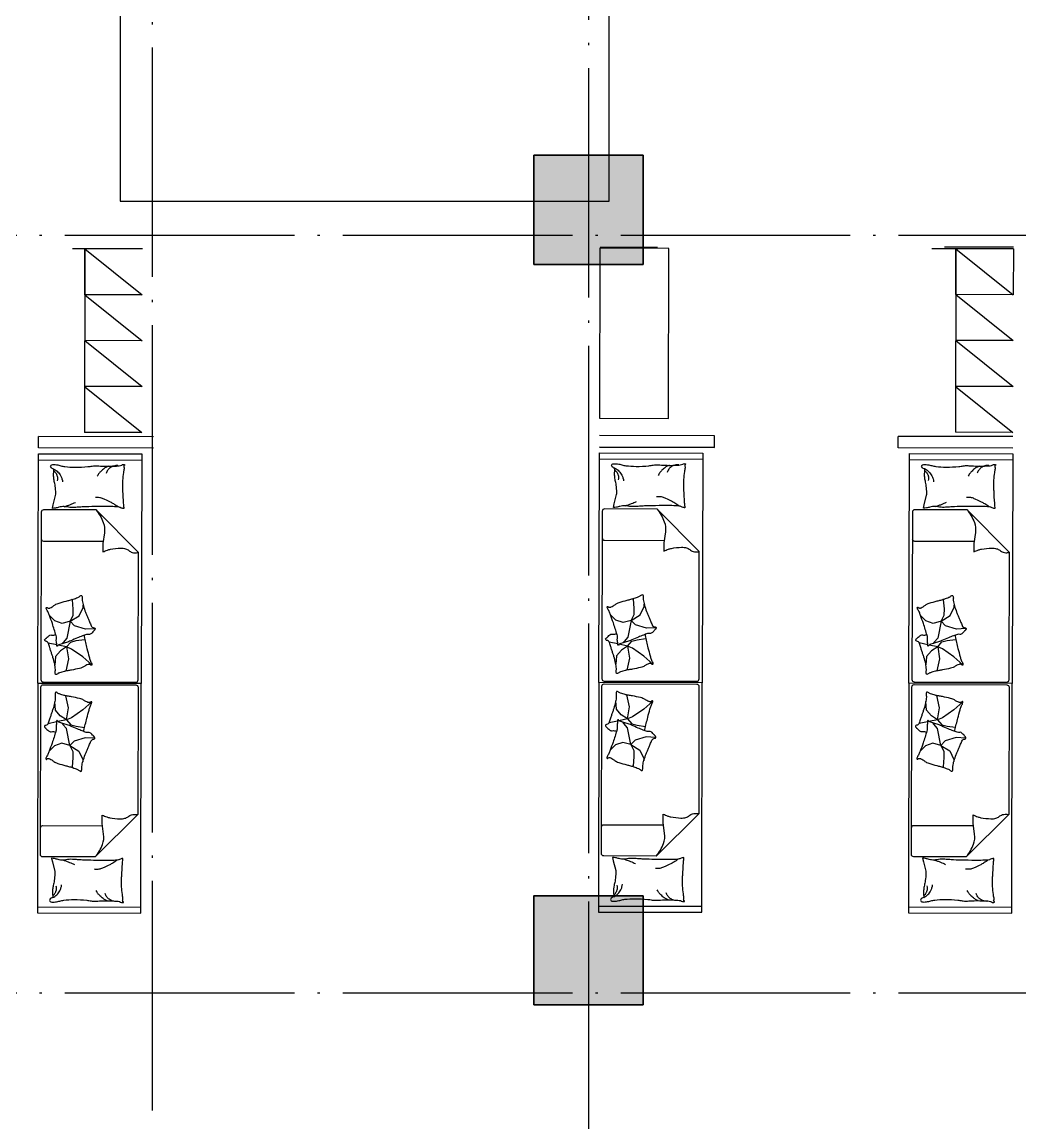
# Model space of a CAD drawing. Extents: x 39238 to 748440, y -374049 to 522939.
# Drawn here: x 110939 to 119630, y 199116 to 208707 of the extents above; entities that cross this region are included whole.
import ezdxf

# ---------------------------------------------------------------- set-up
doc = ezdxf.new("R2010")
doc.units = 0
doc.header["$LTSCALE"] = 1000
doc.header["$MEASUREMENT"] = 0
doc.linetypes.add('DOTE', pattern=[2.42, 2, -0.2, 0.02, -0.2])
for name, color, linetype in [('DOTE', 1, 'DOTE'), ('LVTRY', 6, 'Continuous'), ('WALL', 2, 'Continuous'), ('家具', 8, 'Continuous')]:
    doc.layers.add(name, color=color, linetype=linetype)
doc.layers.add('砼柱', color=2, linetype='Continuous', lineweight=35)
doc.styles.add('DIM_FONT', font='simplex_.ttf', dxfattribs={"width": 0.7, "bigfont": 'GBCBIG'})

# ---------------------------------------------------------------- blocks, each defined once
blk = doc.blocks.new('M_C55HKH')
for p, q in [((0, -52.4), (900, -52.4)), ((25.8, -508.5), (25.8, -1967.8)), ((502.6, -488.5), (45.8, -488.5)), ((502.6, -488.5), (871.6, -858.3)), ((45.8, -761.1), (564.4, -761.1)), ((871.6, -1967.8), (871.6, -858.3)), ((299.4, -1273), (294.5, -1270)), ((306.6, -1352.3), (299.4, -1273)), ((357, -1410.4), (393.4, -1337.5)), ((393.4, -1337.5), (392.3, -1318.1)), ((146.2, -1456.3), (99.8, -1409.5)), ((278.4, -1459.1), (304.8, -1407.4)), ((278.4, -1459.1), (357, -1410.4)), ((304.8, -1407.4), (306.6, -1352.3)), ((210.6, -1478.3), (146.2, -1456.3)), ((278.4, -1459.1), (210.6, -1478.3)), ((278.4, -1459.1), (251, -1605.9)), ((316.5, -1498.2), (278.4, -1459.1)), ((412.1, -1526.9), (316.5, -1498.2)), ((495.3, -1522.7), (412.1, -1526.9)), ((251, -1605.9), (218.9, -1643.3)), ((286.2, -1639.5), (333.2, -1627.5)), ((333.2, -1627.5), (405.4, -1617.7)), ((163.5, -1664.3), (88.8, -1648.6)), ((195.7, -1717.6), (153.5, -1766.5)), ((249.3, -1682.4), (175.1, -1666.8)), ((249.3, -1682.4), (195.7, -1717.6)), ((218.9, -1643.3), (211.2, -1652.3)), ((249.3, -1682.4), (286.2, -1639.5)), ((249.3, -1682.4), (266, -1787)), ((292.2, -1700.3), (249.3, -1682.4)), ((391.2, -1768.8), (292.2, -1700.3)), ((153.5, -1766.5), (147.3, -1840.5)), ((266, -1787), (242.8, -1892.3)), ((468.8, -1838.9), (391.2, -1768.8)), ((45.8, -1987.8), (851.6, -1987.8))]:
    blk.add_line(p, q)
blk.add_lwpolyline([(0, -2000), (0, 0), (900, 0), (900, -2000)], close=True)
for points in [[(135.1, -133.6, -0.263368), (107.1, -114.8, -0.494818), (116.3, -96.1, -0.049225), (134, -94.3, -0.036831), (157.6, -96.1, -0.031893), (195.6, -104.2, 0.035782), (229.5, -111.2, 0.032941), (319.2, -117.1, 0.026564), (430.4, -111.2, 0.017905), (467.9, -105.8, -0.033397), (488.1, -103.6, -0.03204), (525.2, -104.3, 0.018442), (589.5, -107.3, 0.010837), (654.3, -106.6, 0.014624), (702.2, -103.6, 0.111249), (724.7, -96.3, -0.153708), (741.6, -92.3, -0.076444), (749.1, -94, -0.215512), (751, -96.1, -0.585858), (748.4, -99.1, 0.363489), (743.5, -101.7, 0.191716), (743.4, -113.2, -0.129675), (745.4, -129.9, -0.01735), (742.4, -146.7, 0.019326), (739.8, -161.8, 0.018818), (733.1, -230.1, 0.021828), (732.2, -289.4, 0.006204), (733.6, -323.2, 0.001963), (739.8, -430.1, 0.028341), (744, -466.2, -0.117014), (743.5, -475.1, -0.36606), (742.1, -476.1, -0.03973), (728.5, -473.3, -0.048309), (714.7, -467.8, 0.062981), (704.1, -463.9, 0.04058), (680.7, -460.5, 0.014345), (613.9, -458.3, 0.005484), (488.5, -459, 0.007153), (392.3, -462, 0.008762), (349.8, -464.7, -0.008153), (304.1, -467.6, -0.06251), (247, -463.2, 0.078669), (201.4, -461.2, 0.047825), (179, -465.9, -0.034494), (148.2, -473.3, -0.023571), (122.9, -476.3, -0.510228), (121.9, -475.1), (129.4, -445.1), (150.1, -362.6, 0.073041), (152.1, -343, 0.023305), (146.3, -281.9, 0.018299), (142.3, -259, -0.01097), (134.9, -221, -0.042281), (132, -186.7, -0.027201), (134.9, -133.3)], [(133.4, -149.6, -0.05369), (147.6, -162.6, -0.070312), (155.7, -174.9, -0.015448), (159.5, -183.4, -0.013244), (163.2, -193.7, -0.082127), (166.2, -211.7, -0.064164), (163.2, -234.9)], [(134.9, -133.6, -0.077379), (169.7, -158.9, -0.077379), (195.2, -193.7, -0.047525), (205.1, -218.3, -0.047525), (210.2, -244.3)], [(608.9, -107.4, 0.027842), (585.2, -118, 0.048685), (572.6, -126.1, 0.023666), (544.7, -150.5, 0.031223), (525.7, -171.1, 0.046801), (520.6, -178.8, 0.023191), (512.5, -195.5)], [(690.9, -101.7, 0.088153), (656.4, -105.2, 0.088153), (625.2, -120.5, 0.077547), (603.6, -142.1, 0.077547), (589.5, -169.3)], [(694.7, -462, 0.016108), (655.8, -435.8, 0.024599), (629, -420.7, 0.009477), (579.9, -397.4, 0.015937), (550.1, -385.1, 0.072521), (533.7, -381.5, 0.033339), (497.5, -381.3)], [(225.5, -460.5, 0.009729), (252.8, -451.5, 0.009729), (279.7, -441.4, 0.007971), (301.4, -432.3, 0.007971), (322.9, -422.6)], [(502.6, -488.5, -0.085272), (565.9, -598.6, -0.124044), (575.2, -686.2), (561.5, -781.6), (563.3, -854.1)], [(563.3, -854.1, -0.027362), (601.8, -837.7, -0.040834), (628.9, -830.3, -0.038441), (716.6, -820.8, -0.076528), (760.7, -826.1, -0.103649), (788.2, -840.5, 0.093398), (818.4, -857, 0.072727), (840.5, -860.8, 0.052315), (871.6, -858.3)], [(400.3, -1581.4, 0.025626), (401.8, -1590.8, 0.0108), (426.4, -1696.7, 0.00456), (445.4, -1768.5, 0.01125), (454.1, -1797.4, 0.069394), (461.7, -1813.2, -0.079756), (468.1, -1827, -0.106399), (468.8, -1838.9, -0.328642), (465.8, -1841.8, -0.299547), (460.8, -1839.5, 0.189917), (454.1, -1834.5, 0.033518), (446, -1832.9, 0.075627), (442.4, -1833, 0.053489), (435.9, -1834.8, 0.017838), (417.6, -1843, 0.038394), (397.1, -1855.1, -0.059529), (383.5, -1862.4, -0.035943), (361.9, -1869, -0.011245), (291.4, -1883.8, -0.006203), (259.2, -1889.3, 0.010783), (240.6, -1892.7, 0.019485), (229.8, -1895.4, 0.005062), (188.4, -1907.7, 0.101392), (167.2, -1919.3, -0.223768), (156.1, -1922.3, -0.25558), (152.7, -1919.5, -0.081563), (149.7, -1906.7, -0.071805), (150.7, -1893, 0.069985), (151.8, -1879, 0.03546), (145.4, -1830.7, 0.029432), (130.3, -1774, 0.001554), (121.1, -1746.5, -0.00152), (111.6, -1718.4, -0.004735), (102.3, -1689.3, 0.00382), (90.8, -1653.2, 0.296001), (66.5, -1633.6, -0.649774), (60.7, -1615.9, -0.02319), (64.7, -1612.6, 0.0288), (67.9, -1609.9, 0.005727), (73, -1605.1, -0.004358), (79.6, -1598.7, -0.027528), (94.1, -1586.2, -0.046214), (103.8, -1580.2, -0.194121), (117.3, -1579, 0.133719), (136.6, -1579.7, 0.005779), (154.6, -1575.2, 0.008882)]]:
    blk.add_lwpolyline(points, format="xyb")
blk.add_lwpolyline([(345.4, -1251, 0.101392), (365.7, -1237.8, -0.223768), (376.5, -1234, -0.25558), (380.2, -1236.5, -0.081563), (384.2, -1249.1, -0.071805), (384.2, -1262.7, 0.069985), (384.1, -1276.8, 0.03546), (394.2, -1324.5, 0.029432), (413.7, -1379.8, 0.001554), (425, -1406.6, -0.00152), (436.5, -1433.9, -0.004735), (448, -1462.2, 0.00382), (462.3, -1497.3, 0.296001), (488, -1515, -0.649774), (495.1, -1532.2, -0.02319), (491.4, -1535.7, 0.0288), (488.4, -1538.7, 0.005727), (483.8, -1543.9, -0.004358), (477.7, -1550.8, -0.027528), (464.1, -1564.3, -0.046214), (454.9, -1571.1, -0.194121), (441.5, -1573.2, 0.133719), (422.3, -1574.1, 0.011505), (387.3, -1586.1, 0.008882), (342.6, -1603.5, 0.012426), (285.7, -1628.6, -0.033612), (264.2, -1636.9), (217.8, -1651.5), (182, -1662.8, 0.224341), (170.4, -1673.5, -0.722772), (163.3, -1673.1, -0.103513), (163.2, -1670, 0.053465), (163.5, -1664.3, 0.030109), (161.3, -1645.6, -0.031436), (159.2, -1627.7, -0.05324), (159.9, -1615.6, 0.05518), (160.5, -1603.9, 0.056271), (157, -1583.3, 0.0108), (124.3, -1479.6, 0.00456), (99.8, -1409.5, 0.01125), (89, -1381.3, 0.069394), (80.2, -1366.2, -0.079756), (72.8, -1352.9, -0.106399), (71.2, -1341.1, -0.328642), (73.9, -1337.9, -0.299547), (79.1, -1339.9, 0.189917), (86.1, -1344.3, 0.033518), (94.3, -1345.3, 0.075627), (98, -1345, 0.053489), (104.3, -1342.6, 0.017838), (121.9, -1333, 0.038394), (141.4, -1319.4, -0.059529), (154.4, -1311.1, -0.035943), (175.4, -1302.8, -0.011245), (244.6, -1282.8, -0.006203), (276.3, -1274.7, 0.010783), (294.5, -1270, 0.019485), (305.2, -1266.5, 0.005062)], format="xyb", close=True)
for centre, start, end in [((45.8, -508.5), 90, 180), ((45.8, -741.1), 180, 270), ((45.8, -1967.8), 180, 270), ((851.6, -1967.8), 270, 0)]:
    blk.add_arc(centre, 20, start, end)
at = {"style": 'DIM_FONT', "width": 0.8, "flags": 9}
for tag in ['YSIZE', 'XSIZE']:
    blk.add_attdef(tag, (0, 0), '', height=0.5, dxfattribs=at)
blk = doc.blocks.new('sde')
for p, q in [((193374.2, 243330.9), (193879, 243330.7)), ((193374.2, 243330.9), (193374.2, 242930.9)), ((193874.4, 243330.7), (193374.2, 242930.9)), ((193874.2, 242930.9), (193874.4, 243330.7)), ((193874.4, 243330.7), (193874.4, 241731.7)), ((193374.2, 242930.9), (193874.2, 242930.9)), ((193874.2, 242930.9), (193374.2, 242531.2)), ((193374, 242531.2), (193874.4, 242531.2)), ((193874.4, 242531.2), (193374.2, 242131.4)), ((193373.8, 242131.4), (193874.4, 242131.4)), ((193874.4, 242131.4), (193374.2, 241731.7)), ((193373.6, 241731.7), (193874.4, 241731.7)), ((193374.2, 241694.9), (194374.2, 241694.9)), ((194374.2, 241594.9), (194374.2, 241694.9)), ((195974.2, 241694.9), (196974.2, 241694.9)), ((195974.2, 241594.9), (195974.2, 241694.9)), ((193374.2, 241594.9), (194374.2, 241594.9)), ((193374.2, 241594.9), (194374.2, 241594.9)), ((195974.2, 241594.9), (196974.2, 241594.9)), ((196974.2, 241594.9), (195974.2, 241594.9))]:
    blk.add_line(p, q)
at = {"layer": 'LVTRY'}
blk.add_lwpolyline([(196974.7, 243327), (196974.7, 241846.3), (196374.7, 241846.3), (196374.7, 243327)], close=True, dxfattribs=at)
at = {"layer": 'WALL'}
blk.add_line((193674.1, 243330.9), (194083.9, 243330.4), dxfattribs=at)
at = {"layer": '家具', "xscale": -1, "rotation": 359.9999999533093}
for p in [(194274.2, 241544.9), (196974.2, 241544.9)]:
    blk.add_blockref('M_C55HKH', p, dxfattribs=at)
at = {"layer": '家具', "rotation": 179.9999999533093}
for p in [(194274.2, 237544.9), (196974.2, 237544.9)]:
    blk.add_blockref('M_C55HKH', p, dxfattribs=at)
blk = doc.blocks.new('fgtr')
h = blk.add_hatch(color=256)
h.paths.add_polyline_path([(537270.1, -370335.3), (536270.1, -370335.3), (536270.1, -371335.3), (537270.1, -371335.3)])
h.paths.add_polyline_path([(537220.1, -363885.3), (536270.1, -363885.3), (536270.1, -364835.3), (537220.1, -364835.3)])
h.paths.add_polyline_path([(536670.1, -360135.3), (535720.1, -360135.3), (535720.1, -361085.3), (536670.1, -361085.3)])
h.paths.add_polyline_path([(536670.1, -353635.3), (535670.1, -353635.3), (535670.1, -354635.3), (536670.1, -354635.3)])
h.paths.add_polyline_path([(533320.1, -370335.3), (532620.1, -370335.3), (532620.1, -371035.3), (533320.1, -371035.3)])
h.paths.add_polyline_path([(533320.1, -363885.3), (532620.1, -363885.3), (532620.1, -364585.3), (533320.1, -364585.3)])
h.paths.add_polyline_path([(537220.1, -322935.3), (536270.1, -322935.3), (536270.1, -323885.3), (537220.1, -323885.3)])
h.paths.add_polyline_path([(536670.1, -326685.3), (535720.1, -326685.3), (535720.1, -327635.3), (536670.1, -327635.3)])
h.paths.add_polyline_path([(536670.1, -333135.3), (535670.1, -333135.3), (535670.1, -334135.3), (536670.1, -334135.3)])
h.paths.add_polyline_path([(533320.1, -323185.3), (532620.1, -323185.3), (532620.1, -323885.3), (533320.1, -323885.3)])
h.paths.add_polyline_path([(508570.1, -351510.3), (507970.1, -351510.3), (507970.1, -352110.3), (508570.1, -352110.3)])
h.paths.add_polyline_path([(508570.1, -348210.3), (507970.1, -348210.3), (507970.1, -348810.3), (508570.1, -348810.3)])
h.paths.add_polyline_path([(508570.1, -342985.3), (507970.1, -342985.3), (507970.1, -343585.3), (508570.1, -343585.3)])
h.paths.add_polyline_path([(508570.1, -335735.3), (507970.1, -335735.3), (507970.1, -336335.3), (508570.1, -336335.3)])
h.paths.add_polyline_path([(514370.1, -351510.3), (513720.1, -351510.3), (513720.1, -352160.3), (514370.1, -352160.3)])
h.paths.add_polyline_path([(502820.1, -351510.3), (502170.1, -351510.3), (502170.1, -352160.3), (502820.1, -352160.3)])
h.paths.add_polyline_path([(514320.1, -348210.3), (513720.1, -348210.3), (513720.1, -348810.3), (514320.1, -348810.3)])
h.paths.add_polyline_path([(502820.1, -348210.3), (502220.1, -348210.3), (502220.1, -348810.3), (502820.1, -348810.3)])
h.paths.add_polyline_path([(502820.1, -342985.3), (502220.1, -342985.3), (502220.1, -343585.3), (502820.1, -343585.3)])
h.paths.add_polyline_path([(514320.1, -342985.3), (513720.1, -342985.3), (513720.1, -343585.3), (514320.1, -343585.3)])
h.paths.add_polyline_path([(514370.1, -335685.3), (513720.1, -335685.3), (513720.1, -336335.3), (514370.1, -336335.3)])
h.paths.add_polyline_path([(502820.1, -335685.3), (502170.1, -335685.3), (502170.1, -336335.3), (502820.1, -336335.3)])
h.paths.add_polyline_path([(502920.1, -370335.3), (502220.1, -370335.3), (502220.1, -371035.3), (502920.1, -371035.3)])
h.paths.add_polyline_path([(502920.1, -363885.3), (502220.1, -363885.3), (502220.1, -364585.3), (502920.1, -364585.3)])
h.paths.add_polyline_path([(499270.1, -370335.3), (498270.1, -370335.3), (498270.1, -371335.3), (499270.1, -371335.3)])
h.paths.add_polyline_path([(499245.1, -363885.3), (498245.1, -363885.3), (498245.1, -364885.3), (499245.1, -364885.3)])
h.paths.add_polyline_path([(499595.1, -360135.3), (498645.1, -360135.3), (498645.1, -361085.3), (499595.1, -361085.3)])
h.paths.add_polyline_path([(499870.1, -353635.3), (498870.1, -353635.3), (498870.1, -354635.3), (499870.1, -354635.3)])
h.paths.add_polyline_path([(506845.1, -370335.3), (505895.1, -370335.3), (505895.1, -371285.3), (506845.1, -371285.3)])
h.paths.add_polyline_path([(506845.1, -363885.3), (505895.1, -363885.3), (505895.1, -364835.3), (506845.1, -364835.3)])
h.paths.add_polyline_path([(506845.1, -360135.3), (505895.1, -360135.3), (505895.1, -361085.3), (506845.1, -361085.3)])
h.paths.add_polyline_path([(506845.1, -353685.3), (505895.1, -353685.3), (505895.1, -354635.3), (506845.1, -354635.3)])
h.paths.add_polyline_path([(529645.1, -370335.3), (528695.1, -370335.3), (528695.1, -371285.3), (529645.1, -371285.3)])
h.paths.add_polyline_path([(529645.1, -363885.3), (528695.1, -363885.3), (528695.1, -364835.3), (529645.1, -364835.3)])
h.paths.add_polyline_path([(529645.1, -360135.3), (528695.1, -360135.3), (528695.1, -361085.3), (529645.1, -361085.3)])
h.paths.add_polyline_path([(529645.1, -353685.3), (528695.1, -353685.3), (528695.1, -354635.3), (529645.1, -354635.3)])
h.paths.add_polyline_path([(522045.1, -370335.3), (521095.1, -370335.3), (521095.1, -371285.3), (522045.1, -371285.3)])
h.paths.add_polyline_path([(522045.1, -363885.3), (521095.1, -363885.3), (521095.1, -364835.3), (522045.1, -364835.3)])
h.paths.add_polyline_path([(522045.1, -360135.3), (521095.1, -360135.3), (521095.1, -361085.3), (522045.1, -361085.3)])
h.paths.add_polyline_path([(522045.1, -353685.3), (521095.1, -353685.3), (521095.1, -354635.3), (522045.1, -354635.3)])
h.paths.add_polyline_path([(514445.1, -370335.3), (513495.1, -370335.3), (513495.1, -371285.3), (514445.1, -371285.3)])
h.paths.add_polyline_path([(514445.1, -363885.3), (513495.1, -363885.3), (513495.1, -364835.3), (514445.1, -364835.3)])
h.paths.add_polyline_path([(514445.1, -360135.3), (513495.1, -360135.3), (513495.1, -361085.3), (514445.1, -361085.3)])
h.paths.add_polyline_path([(514445.1, -353685.3), (513495.1, -353685.3), (513495.1, -354635.3), (514445.1, -354635.3)])
h.paths.add_polyline_path([(529645.1, -322935.3), (528695.1, -322935.3), (528695.1, -323885.3), (529645.1, -323885.3)])
h.paths.add_polyline_path([(529645.1, -326685.3), (528695.1, -326685.3), (528695.1, -327635.3), (529645.1, -327635.3)])
h.paths.add_polyline_path([(529645.1, -333135.3), (528695.1, -333135.3), (528695.1, -334085.3), (529645.1, -334085.3)])
h.paths.add_polyline_path([(522045.1, -322935.3), (521095.1, -322935.3), (521095.1, -323885.3), (522045.1, -323885.3)])
h.paths.add_polyline_path([(522045.1, -326685.3), (521095.1, -326685.3), (521095.1, -327635.3), (522045.1, -327635.3)])
h.paths.add_polyline_path([(522045.1, -333135.3), (521095.1, -333135.3), (521095.1, -334085.3), (522045.1, -334085.3)])
h.paths.add_polyline_path([(514445.1, -322935.3), (513495.1, -322935.3), (513495.1, -323885.3), (514445.1, -323885.3)])
h.paths.add_polyline_path([(514445.1, -326685.3), (513495.1, -326685.3), (513495.1, -327635.3), (514445.1, -327635.3)])
h.paths.add_polyline_path([(514445.1, -333135.3), (513495.1, -333135.3), (513495.1, -334085.3), (514445.1, -334085.3)])
h.paths.add_polyline_path([(506845.1, -322935.3), (505895.1, -322935.3), (505895.1, -323885.3), (506845.1, -323885.3)])
h.paths.add_polyline_path([(506845.1, -326685.3), (505895.1, -326685.3), (505895.1, -327635.3), (506845.1, -327635.3)])
h.paths.add_polyline_path([(506845.1, -333135.3), (505895.1, -333135.3), (505895.1, -334085.3), (506845.1, -334085.3)])
h.paths.add_polyline_path([(502920.1, -323185.3), (502220.1, -323185.3), (502220.1, -323885.3), (502920.1, -323885.3)])
h.paths.add_polyline_path([(499270.1, -322935.3), (498320.1, -322935.3), (498320.1, -323885.3), (499270.1, -323885.3)])
h.paths.add_polyline_path([(499820.1, -326685.3), (498870.1, -326685.3), (498870.1, -327635.3), (499820.1, -327635.3)])
h.paths.add_polyline_path([(499870.1, -333135.3), (498870.1, -333135.3), (498870.1, -334135.3), (499870.1, -334135.3)])
at = {"layer": '砼柱'}
for points in [[(506845.1, -353685.3), (505895.1, -353685.3), (505895.1, -354635.3), (506845.1, -354635.3)], [(506845.1, -360135.3), (505895.1, -360135.3), (505895.1, -361085.3), (506845.1, -361085.3)]]:
    blk.add_lwpolyline(points, close=True, dxfattribs=at)

msp = doc.modelspace()

# ---------------------------------------------------------------- linework, layer by layer
for p, q in [((111986.6, 206729.9), (111481.9, 206730.9)), ((111486.4, 206730.9), (111482.4, 205131.9)), ((111485.6, 206331.2), (111486.4, 206730.9)), ((111486.4, 206730.9), (111985.6, 206329.9)), ((115972.2, 206745.9), (116472.2, 206745.9)), ((119572.2, 206745.9), (118972.2, 206745.9)), ((111985.6, 206329.9), (111485.6, 206331.2)), ((111485.6, 206331.2), (111984.6, 205930.2)), ((111984.8, 205930.2), (111484.4, 205931.4)), ((111484.4, 205931.4), (111983.6, 205530.4)), ((111984, 205530.4), (111483.4, 205531.7)), ((111483.4, 205531.7), (111982.6, 205130.7)), ((111082.3, 204996.1), (111082.5, 205096.1)), ((112082.5, 205093.6), (111082.5, 205096.1)), ((111983.2, 205130.7), (111482.4, 205131.9)), ((112082.3, 204993.6), (111082.3, 204996.1)), ((112082.3, 204993.6), (111082.3, 204996.1))]:
    msp.add_line(p, q)
msp.add_lwpolyline([(111792.2, 208985.9), (111792.2, 207145.9), (115872.2, 207145.9), (116052.2, 207145.9), (116052.2, 208865.9)])
at = {"layer": 'DOTE'}
for p, q in [((112072.2, 227845.9), (112072.2, 189525.9)), ((115872.2, 227665.9), (115872.2, 189525.9)), ((147192.2, 206845.9), (106872.2, 206845.9)), ((147192.2, 200245.9), (106572.2, 200245.9)), ((147192.2, 200245.9), (106572.2, 200245.9))]:
    msp.add_line(p, q, dxfattribs=at)
at = {"layer": 'WALL'}
msp.add_line((111786.8, 206730.4), (111377, 206730.9), dxfattribs=at)

# ---------------------------------------------------------------- block references
msp.add_blockref('fgtr', (-390497.9, 561231.2))
at = {"xscale": -1, "rotation": 359.8564312611005}
msp.add_blockref('sde', (312336.1, -37083.8), dxfattribs=at)
at = {"layer": '家具', "rotation": 359.8564310143042}
msp.add_blockref('M_C55HKH', (111082.2, 204946.1), dxfattribs=at)
at = {"layer": '家具', "xscale": -1, "rotation": 179.8564310143043}
msp.add_blockref('M_C55HKH', (111072.2, 200946.1), dxfattribs=at)

doc.saveas('drawing.dxf')
